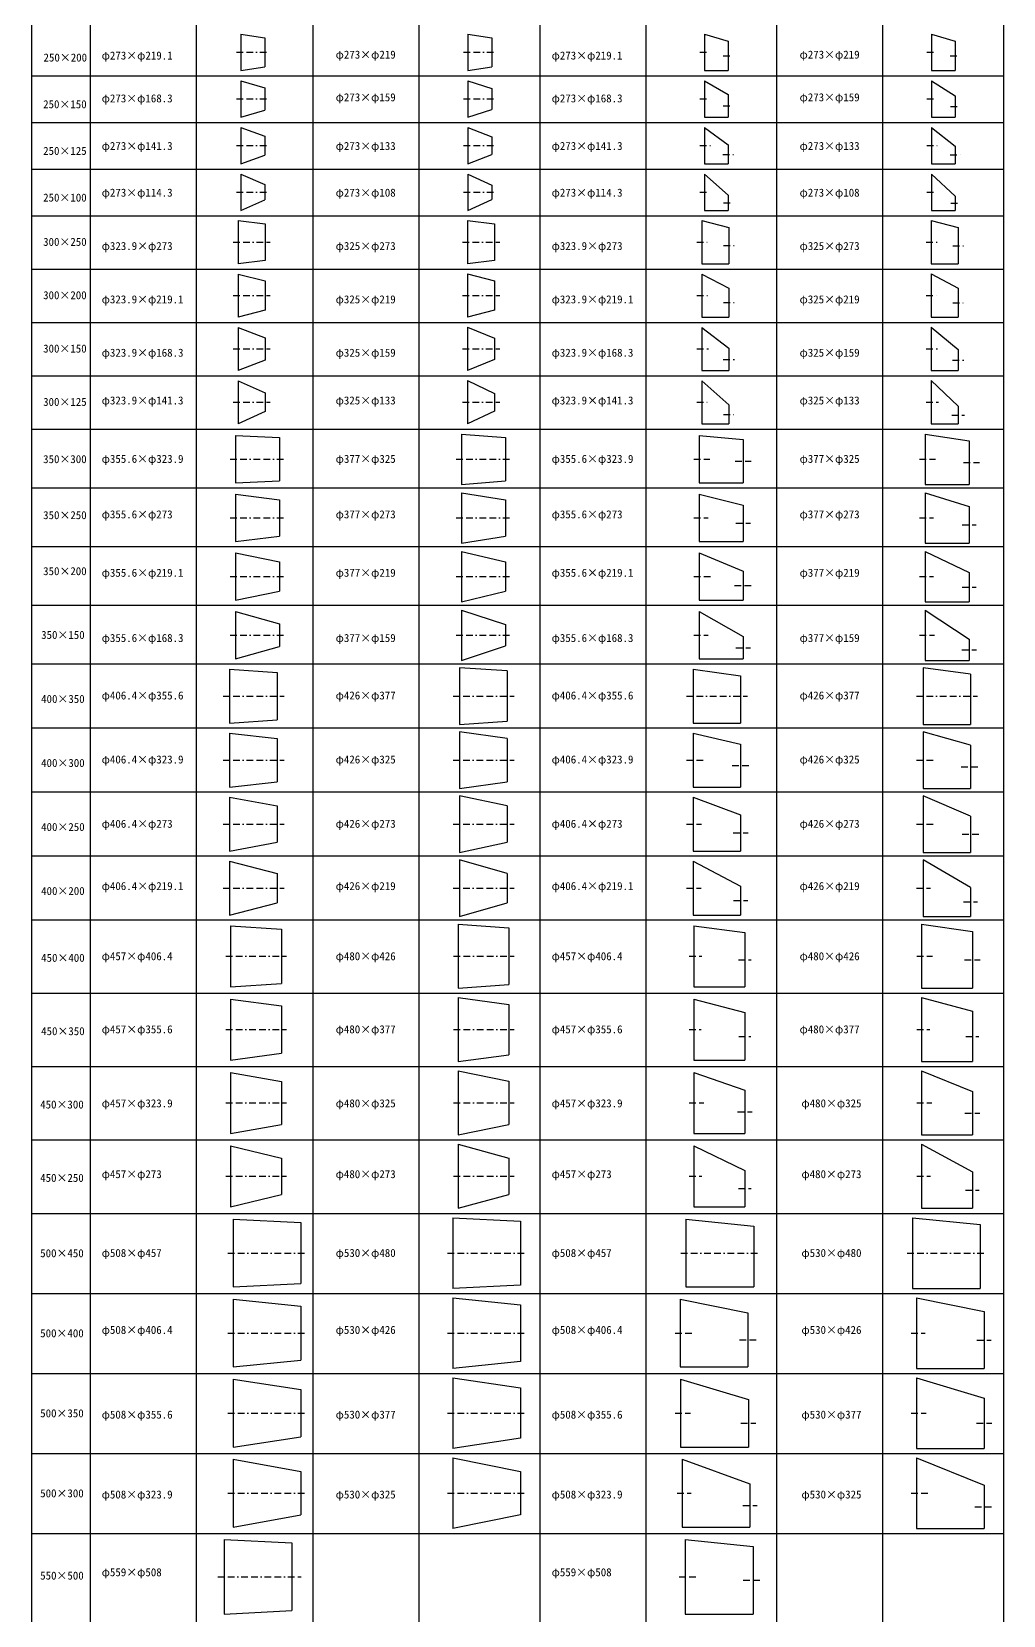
# Model space of a CAD drawing. Header units: inches. Extents: x -2812 to 39570, y -19532 to 26612.
# Drawn here: x 6964 to 14253, y 3440 to 15314 of the extents above; entities that cross this region are included whole.
import ezdxf

# ---------------------------------------------------------------- set-up
doc = ezdxf.new("R2010")
doc.units = ezdxf.units.IN
doc.header["$MEASUREMENT"] = 0
doc.linetypes.add('BORDER2', pattern=[0.875, 0.25, -0.125, 0.25, -0.125, 0, -0.125])
doc.layers.add('图层2', color=3, linetype='BORDER2')

msp = doc.modelspace()

# ---------------------------------------------------------------- linework, layer by layer
at = {"ltscale": 30}
for p, q in [((6964, 26299), (6964, -7462)), ((7404, 26299), (7404, -7466)), ((10776, 26299), (10776, -7466)), ((14253, 26299), (14253, -7466)), ((9073, 26031), (9073, -7466)), ((12550, 26031), (12550, -7466)), ((8197, 25750), (8197, -7466)), ((9868, 25750), (9868, -7466)), ((11571, 25750), (11571, -7466)), ((13345, 25750), (13345, -7466)), ((8534, 15296), (8534, 15023)), ((8534, 15296), (8712, 15269)), ((8712, 15269), (8712, 15050)), ((10237, 15296), (10415, 15269)), ((10237, 15296), (10237, 15023)), ((10415, 15269), (10415, 15050)), ((12010, 15296), (12188, 15243)), ((12010, 15296), (12010, 15023)), ((12188, 15243), (12188, 15023)), ((13713, 15296), (13713, 15023)), ((13713, 15296), (13891, 15242)), ((13891, 15242), (13891, 15023)), ((6964, 14984), (14253, 14984)), ((8534, 15023), (8712, 15050)), ((10237, 15023), (10415, 15050)), ((12010, 15023), (12188, 15023)), ((13713, 15023), (13891, 15023)), ((8534, 14946), (8712, 14894)), ((8534, 14946), (8534, 14673)), ((8712, 14894), (8712, 14726)), ((10237, 14946), (10237, 14673)), ((10237, 14946), (10415, 14889)), ((10415, 14889), (10415, 14730)), ((12010, 14946), (12010, 14673)), ((12010, 14946), (12188, 14842)), ((13713, 14946), (13891, 14832)), ((13713, 14946), (13713, 14673)), ((8534, 14673), (8712, 14726)), ((10237, 14673), (10415, 14730)), ((12188, 14842), (12188, 14673)), ((13891, 14832), (13891, 14673)), ((6964, 14634), (14253, 14634)), ((12010, 14673), (12188, 14673)), ((13713, 14673), (13891, 14673)), ((8534, 14596), (8534, 14323)), ((8534, 14596), (8712, 14531)), ((8712, 14531), (8712, 14389)), ((10237, 14596), (10415, 14526)), ((10237, 14596), (10237, 14323)), ((10415, 14526), (10415, 14393)), ((12010, 14596), (12188, 14465)), ((12010, 14596), (12010, 14323)), ((13713, 14596), (13713, 14323)), ((13713, 14596), (13891, 14456)), ((8534, 14323), (8712, 14389)), ((10237, 14323), (10415, 14393)), ((12188, 14465), (12188, 14323)), ((13891, 14456), (13891, 14323)), ((6964, 14284), (14253, 14284)), ((12010, 14323), (12188, 14323)), ((13713, 14323), (13891, 14323)), ((8534, 14246), (8712, 14167)), ((8534, 14246), (8534, 13973)), ((8712, 14167), (8712, 14053)), ((10237, 14246), (10237, 13973)), ((10237, 14246), (10415, 14164)), ((10415, 14164), (10415, 14056)), ((12010, 14246), (12010, 13973)), ((12010, 14246), (12188, 14088)), ((13713, 14246), (13891, 14081)), ((13713, 14246), (13713, 13973)), ((8534, 13973), (8712, 14053)), ((10237, 13973), (10415, 14056)), ((12188, 14088), (12188, 13973)), ((13891, 14081), (13891, 13973)), ((6964, 13934), (14253, 13934)), ((8513, 13897), (8513, 13573)), ((8513, 13897), (8716, 13872)), ((10234, 13898), (10437, 13872)), ((10234, 13898), (10234, 13573)), ((11990, 13897), (12193, 13846)), ((11990, 13897), (11990, 13573)), ((12010, 13973), (12188, 13973)), ((13711, 13898), (13711, 13573)), ((13711, 13898), (13914, 13846)), ((13713, 13973), (13891, 13973)), ((8716, 13872), (8716, 13599)), ((10437, 13872), (10437, 13599)), ((12193, 13846), (12193, 13573)), ((13914, 13846), (13914, 13573)), ((8716, 13599), (8513, 13573)), ((10437, 13599), (10234, 13573)), ((11990, 13573), (12193, 13573)), ((13711, 13573), (13914, 13573)), ((6964, 13534), (14253, 13534)), ((8513, 13497), (8716, 13445)), ((8513, 13497), (8513, 13173)), ((8716, 13445), (8716, 13226)), ((10234, 13498), (10234, 13173)), ((10234, 13498), (10437, 13445)), ((10437, 13445), (10437, 13226)), ((11990, 13497), (11990, 13173)), ((11990, 13497), (12193, 13392)), ((13711, 13498), (13914, 13392)), ((13711, 13498), (13711, 13173)), ((12193, 13392), (12193, 13173)), ((13914, 13392), (13914, 13173)), ((8716, 13226), (8513, 13173)), ((10437, 13226), (10234, 13173)), ((6964, 13134), (14253, 13134)), ((8513, 13097), (8513, 12773)), ((8513, 13097), (8716, 13019)), ((10234, 13098), (10437, 13015)), ((10234, 13098), (10234, 12773)), ((11990, 13173), (12193, 13173)), ((11990, 13097), (12193, 12942)), ((11990, 13097), (11990, 12773)), ((13711, 13173), (13914, 13173)), ((13711, 13098), (13711, 12773)), ((13711, 13098), (13914, 12932)), ((8716, 13019), (8716, 12851)), ((10437, 13015), (10437, 12856)), ((8716, 12851), (8513, 12773)), ((10437, 12856), (10234, 12773)), ((12193, 12942), (12193, 12773)), ((13914, 12932), (13914, 12773)), ((6964, 12734), (14253, 12734)), ((11990, 12773), (12193, 12773)), ((13711, 12773), (13914, 12773)), ((8513, 12697), (8716, 12606)), ((8513, 12697), (8513, 12373)), ((8716, 12606), (8716, 12465)), ((10234, 12698), (10234, 12373)), ((10234, 12698), (10437, 12602)), ((10437, 12602), (10437, 12469)), ((11990, 12697), (11990, 12373)), ((11990, 12697), (12193, 12515)), ((13711, 12698), (13914, 12506)), ((13711, 12698), (13711, 12373)), ((10437, 12469), (10234, 12373)), ((12193, 12515), (12193, 12373)), ((13914, 12506), (13914, 12373)), ((8716, 12465), (8513, 12373)), ((11990, 12373), (12193, 12373)), ((13711, 12373), (13914, 12373)), ((6964, 12334), (14253, 12334)), ((8494, 12287), (8494, 11931)), ((8494, 12287), (8824, 12271)), ((8824, 12271), (8824, 11947)), ((10189, 12297), (10189, 11920)), ((10189, 12297), (10519, 12271)), ((10519, 12271), (10519, 11946)), ((11971, 12287), (12301, 12255)), ((11971, 12287), (11971, 11931)), ((12301, 12255), (12301, 11931)), ((13666, 12297), (13996, 12245)), ((13666, 12297), (13666, 11920)), ((13996, 12245), (13996, 11920)), ((6964, 11894), (14253, 11894)), ((8494, 11931), (8824, 11947)), ((10189, 11920), (10519, 11946)), ((11971, 11931), (12301, 11931)), ((13666, 11920), (13996, 11920)), ((8494, 11847), (8824, 11805)), ((8494, 11847), (8494, 11491)), ((8824, 11805), (8824, 11532)), ((10189, 11857), (10519, 11805)), ((10189, 11857), (10189, 11480)), ((10519, 11805), (10519, 11532)), ((11971, 11847), (11971, 11491)), ((11971, 11847), (12301, 11764)), ((12301, 11764), (12301, 11491)), ((13666, 11857), (13666, 11480)), ((13666, 11857), (13996, 11753)), ((13996, 11753), (13996, 11480)), ((8494, 11491), (8824, 11532)), ((10189, 11480), (10519, 11532)), ((6964, 11454), (14253, 11454)), ((8494, 11407), (8494, 11051)), ((8494, 11407), (8824, 11338)), ((10189, 11417), (10189, 11040)), ((10189, 11417), (10519, 11338)), ((11971, 11491), (12301, 11491)), ((11971, 11407), (12301, 11270)), ((11971, 11407), (11971, 11051)), ((13666, 11480), (13996, 11480)), ((13666, 11417), (13996, 11259)), ((13666, 11417), (13666, 11040)), ((8824, 11338), (8824, 11119)), ((10519, 11338), (10519, 11119)), ((12301, 11270), (12301, 11051)), ((13996, 11259), (13996, 11040)), ((8494, 11051), (8824, 11119)), ((10189, 11040), (10519, 11119)), ((11971, 11051), (12301, 11051)), ((6964, 11014), (14253, 11014)), ((8494, 10967), (8824, 10873)), ((8494, 10967), (8494, 10611)), ((10189, 10977), (10519, 10868)), ((10189, 10977), (10189, 10600)), ((11971, 10967), (11971, 10611)), ((11971, 10967), (12301, 10779)), ((13666, 11040), (13996, 11040)), ((13666, 10977), (13666, 10600)), ((13666, 10977), (13996, 10759)), ((8824, 10873), (8824, 10705)), ((10519, 10868), (10519, 10709)), ((8494, 10611), (8824, 10705)), ((10189, 10600), (10519, 10709)), ((12301, 10779), (12301, 10611)), ((13996, 10759), (13996, 10600)), ((6964, 10574), (14253, 10574)), ((11971, 10611), (12301, 10611)), ((13666, 10600), (13996, 10600)), ((8449, 10535), (8449, 10129)), ((8449, 10535), (8805, 10510)), ((8805, 10510), (8805, 10154)), ((10174, 10545), (10174, 10119)), ((10530, 10521), (10174, 10545)), ((10530, 10521), (10530, 10144)), ((11926, 10535), (12282, 10485)), ((11926, 10535), (11926, 10129)), ((12282, 10485), (12282, 10129)), ((14007, 10496), (13651, 10545)), ((13651, 10545), (13651, 10119)), ((14007, 10496), (14007, 10119)), ((6964, 10094), (14253, 10094)), ((8449, 10129), (8805, 10154)), ((10174, 10119), (10530, 10144)), ((11926, 10129), (12282, 10129)), ((13651, 10119), (14007, 10119)), ((8449, 10055), (8805, 10014)), ((8449, 10055), (8449, 9649)), ((8805, 10014), (8805, 9690)), ((10530, 10015), (10174, 10065)), ((10174, 10065), (10174, 9639)), ((10530, 10015), (10530, 9690)), ((11926, 10055), (11926, 9649)), ((11926, 10055), (12282, 9973)), ((13651, 10065), (13651, 9639)), ((14007, 9964), (13651, 10065)), ((12282, 9973), (12282, 9649)), ((14007, 9964), (14007, 9639)), ((8449, 9649), (8805, 9690)), ((10174, 9639), (10530, 9690)), ((11926, 9649), (12282, 9649)), ((13651, 9639), (14007, 9639)), ((6964, 9614), (14253, 9614)), ((8449, 9575), (8449, 9169)), ((8449, 9575), (8805, 9509)), ((8805, 9509), (8805, 9236)), ((10174, 9585), (10174, 9159)), ((10530, 9509), (10174, 9585)), ((10530, 9509), (10530, 9236)), ((11926, 9575), (12282, 9442)), ((11926, 9575), (11926, 9169)), ((14007, 9432), (13651, 9585)), ((13651, 9585), (13651, 9159)), ((12282, 9442), (12282, 9169)), ((14007, 9432), (14007, 9159)), ((8449, 9169), (8805, 9236)), ((10174, 9159), (10530, 9236)), ((11926, 9169), (12282, 9169)), ((13651, 9159), (14007, 9159)), ((6964, 9134), (14253, 9134)), ((8449, 9095), (8805, 9002)), ((8449, 9095), (8449, 8689)), ((10530, 9002), (10174, 9105)), ((10174, 9105), (10174, 8679)), ((11926, 9095), (11926, 8689)), ((11926, 9095), (12282, 8908)), ((13651, 9105), (13651, 8679)), ((14007, 8898), (13651, 9105)), ((8805, 9002), (8805, 8783)), ((10530, 9002), (10530, 8783)), ((12282, 8908), (12282, 8689)), ((14007, 8898), (14007, 8679)), ((8449, 8689), (8805, 8783)), ((10174, 8679), (10530, 8783)), ((11926, 8689), (12282, 8689)), ((13651, 8679), (14007, 8679)), ((6964, 8654), (14253, 8654)), ((8456, 8610), (8456, 8153)), ((8456, 8610), (8837, 8585)), ((8837, 8585), (8837, 8178)), ((10163, 8622), (10163, 8142)), ((10163, 8622), (10544, 8595)), ((10544, 8595), (10544, 8169)), ((11932, 8610), (12313, 8559)), ((11932, 8610), (11932, 8153)), ((12313, 8559), (12313, 8153)), ((13640, 8622), (14021, 8568)), ((13640, 8622), (13640, 8142)), ((14021, 8568), (14021, 8142)), ((6964, 8104), (14253, 8104)), ((8456, 8153), (8837, 8178)), ((10163, 8142), (10544, 8169)), ((11932, 8153), (12313, 8153)), ((13640, 8142), (14021, 8142)), ((8456, 8060), (8837, 8009)), ((8456, 8060), (8456, 7603)), ((8837, 8009), (8837, 7654)), ((10163, 8072), (10544, 8020)), ((10163, 8072), (10163, 7592)), ((10544, 8020), (10544, 7643)), ((11932, 8060), (11932, 7603)), ((11932, 8060), (12313, 7959)), ((12313, 7959), (12313, 7603)), ((13640, 8072), (13640, 7592)), ((13640, 8072), (14021, 7969)), ((14021, 7969), (14021, 7592)), ((8456, 7603), (8837, 7654)), ((10163, 7592), (10544, 7643)), ((11932, 7603), (12313, 7603)), ((6964, 7554), (14253, 7554)), ((8456, 7510), (8456, 7053)), ((8456, 7510), (8837, 7443)), ((10163, 7522), (10163, 7042)), ((10163, 7522), (10544, 7444)), ((11932, 7510), (12313, 7377)), ((11932, 7510), (11932, 7053)), ((13640, 7592), (14021, 7592)), ((13640, 7522), (14021, 7367)), ((13640, 7522), (13640, 7042)), ((8837, 7443), (8837, 7120)), ((10544, 7444), (10544, 7119)), ((12313, 7377), (12313, 7053)), ((14021, 7367), (14021, 7042)), ((8456, 7053), (8837, 7120)), ((10163, 7042), (10544, 7119)), ((11932, 7053), (12313, 7053)), ((13640, 7042), (14021, 7042)), ((6964, 7004), (14253, 7004)), ((8456, 6960), (8837, 6868)), ((8456, 6960), (8456, 6503)), ((10163, 6972), (10544, 6868)), ((10163, 6972), (10163, 6492)), ((11932, 6960), (11932, 6503)), ((11932, 6960), (12313, 6776)), ((13640, 6972), (13640, 6492)), ((13640, 6972), (14021, 6765)), ((8837, 6868), (8837, 6595)), ((10544, 6868), (10544, 6595)), ((12313, 6776), (12313, 6503)), ((14021, 6765), (14021, 6492)), ((8456, 6503), (8837, 6595)), ((10163, 6492), (10544, 6595)), ((6964, 6454), (14253, 6454)), ((10124, 6421), (10124, 5891)), ((10124, 6421), (10632, 6396)), ((11932, 6503), (12313, 6503)), ((13571, 6421), (14079, 6371)), ((13571, 6421), (13571, 5891)), ((13640, 6492), (14021, 6492)), ((8475, 6410), (8475, 5902)), ((8475, 6410), (8983, 6385)), ((8983, 6385), (8983, 5928)), ((10632, 6396), (10632, 5916)), ((11872, 6410), (12380, 6359)), ((11872, 6410), (11872, 5902)), ((12380, 6359), (12380, 5902)), ((14079, 6371), (14079, 5891)), ((6964, 5854), (14253, 5854)), ((8475, 5902), (8983, 5928)), ((10632, 5916), (10124, 5891)), ((10124, 5821), (10632, 5769)), ((10124, 5821), (10124, 5291)), ((11872, 5902), (12380, 5902)), ((13571, 5891), (14079, 5891)), ((13601, 5821), (13601, 5291)), ((13601, 5821), (14109, 5717)), ((8475, 5810), (8983, 5759)), ((8475, 5810), (8475, 5302)), ((8983, 5759), (8983, 5353)), ((10632, 5769), (10632, 5343)), ((11829, 5810), (11829, 5302)), ((11829, 5810), (12337, 5709)), ((12337, 5709), (12337, 5302)), ((14109, 5717), (14109, 5291)), ((8475, 5302), (8983, 5353)), ((6964, 5254), (14253, 5254)), ((10632, 5343), (10124, 5291)), ((11829, 5302), (12337, 5302)), ((13601, 5291), (14109, 5291)), ((8475, 5210), (8475, 4702)), ((8475, 5210), (8983, 5134)), ((8983, 5134), (8983, 4778)), ((10124, 5221), (10124, 4691)), ((10124, 5221), (10632, 5145)), ((10632, 5145), (10632, 4768)), ((11832, 5210), (12340, 5058)), ((11832, 5210), (11832, 4702)), ((13601, 5221), (14109, 5068)), ((13601, 5221), (13601, 4691)), ((12340, 5058), (12340, 4702)), ((14109, 5068), (14109, 4691)), ((8475, 4702), (8983, 4778)), ((10632, 4768), (10124, 4691)), ((6964, 4654), (14253, 4654)), ((11832, 4702), (12340, 4702)), ((13601, 4691), (14109, 4691)), ((8475, 4610), (8983, 4518)), ((8475, 4610), (8475, 4102)), ((8983, 4518), (8983, 4194)), ((10124, 4621), (10632, 4519)), ((10124, 4621), (10124, 4091)), ((10632, 4519), (10632, 4194)), ((11844, 4610), (11844, 4102)), ((11844, 4610), (12352, 4426)), ((13601, 4621), (13601, 4091)), ((13601, 4621), (14109, 4416)), ((12352, 4426), (12352, 4102)), ((14109, 4416), (14109, 4091)), ((8475, 4102), (8983, 4194)), ((10632, 4194), (10124, 4091)), ((6964, 4054), (14253, 4054)), ((11844, 4102), (12352, 4102)), ((13601, 4091), (14109, 4091)), ((8408, 4008), (8408, 3449)), ((8408, 4008), (8916, 3983)), ((8916, 3983), (8916, 3475)), ((11867, 4008), (12375, 3957)), ((11867, 4008), (11867, 3449)), ((12375, 3957), (12375, 3449)), ((8408, 3449), (8916, 3475)), ((11867, 3449), (12375, 3449))]:
    msp.add_line(p, q, dxfattribs=at)
at = {"layer": '图层2', "linetype": 'BORDER2', "ltscale": 200}
for p, q in [((8500, 15160), (8749, 15160)), ((10203, 15160), (10452, 15160)), ((11977, 15160), (12052, 15160)), ((12151, 15133), (12226, 15133)), ((13680, 15160), (13752, 15160)), ((13855, 15133), (13927, 15133)), ((8500, 14810), (8749, 14810)), ((10203, 14810), (10452, 14810)), ((11977, 14810), (12052, 14810)), ((12151, 14758), (12226, 14758)), ((13680, 14810), (13751, 14810)), ((13856, 14753), (13927, 14753)), ((8500, 14460), (8749, 14460)), ((10203, 14460), (10452, 14460)), ((11977, 14460), (12057, 14460)), ((12148, 14394), (12228, 14394)), ((13680, 14460), (13756, 14460)), ((13853, 14390), (13929, 14390)), ((8500, 14110), (8749, 14110)), ((10203, 14110), (10452, 14110)), ((11977, 14110), (12045, 14110)), ((12154, 14031), (12222, 14031)), ((13680, 14110), (13745, 14110)), ((13858, 14027), (13923, 14027)), ((8476, 13735), (8754, 13735)), ((10196, 13735), (10475, 13735)), ((11953, 13735), (12032, 13735)), ((12154, 13710), (12233, 13710)), ((13673, 13735), (13756, 13735)), ((13873, 13709), (13955, 13709)), ((8476, 13335), (8754, 13335)), ((10196, 13335), (10475, 13335)), ((11953, 13335), (12033, 13335)), ((13673, 13335), (13750, 13335)), ((12153, 13283), (12234, 13283)), ((13875, 13282), (13952, 13282)), ((8476, 12935), (8754, 12935)), ((10196, 12935), (10475, 12935)), ((11953, 12935), (12040, 12935)), ((12150, 12857), (12237, 12857)), ((13673, 12935), (13758, 12935)), ((13871, 12852), (13956, 12852)), ((8476, 12535), (8754, 12535)), ((10196, 12535), (10475, 12535)), ((11953, 12535), (12030, 12535)), ((13673, 12535), (13767, 12535)), ((12154, 12444), (12232, 12444)), ((13867, 12439), (13961, 12439)), ((8453, 12109), (8870, 12109)), ((10148, 12109), (10565, 12109)), ((11930, 12109), (12050, 12109)), ((12240, 12093), (12361, 12093)), ((13625, 12109), (13743, 12109)), ((13955, 12083), (14073, 12083)), ((8453, 11669), (8870, 11669)), ((10148, 11669), (10565, 11669)), ((11930, 11669), (12038, 11669)), ((13625, 11669), (13730, 11669)), ((12247, 11628), (12355, 11628)), ((13944, 11617), (14049, 11617)), ((8453, 11229), (8870, 11229)), ((10148, 11229), (10565, 11229)), ((11930, 11229), (12056, 11229)), ((13625, 11229), (13728, 11229)), ((12237, 11161), (12364, 11161)), ((13945, 11150), (14048, 11150)), ((8453, 10789), (8870, 10789)), ((10148, 10789), (10565, 10789)), ((11930, 10789), (12039, 10789)), ((12246, 10695), (12356, 10695)), ((13625, 10789), (13736, 10789)), ((13941, 10680), (14051, 10680)), ((8400, 10332), (8857, 10332)), ((10125, 10332), (10583, 10332)), ((11876, 10332), (12334, 10332)), ((13602, 10332), (14059, 10332)), ((8400, 9852), (8857, 9852)), ((10125, 9852), (10583, 9852)), ((11876, 9852), (12005, 9852)), ((12218, 9811), (12346, 9811)), ((13602, 9852), (13742, 9852)), ((13937, 9802), (14077, 9802)), ((8400, 9372), (8857, 9372)), ((10125, 9372), (10583, 9372)), ((11876, 9372), (11988, 9372)), ((12226, 9306), (12338, 9306)), ((13602, 9372), (13730, 9372)), ((13943, 9296), (14071, 9296)), ((8400, 8892), (8857, 8892)), ((10125, 8892), (10583, 8892)), ((11876, 8892), (11985, 8892)), ((12228, 8799), (12336, 8799)), ((13602, 8892), (13706, 8892)), ((13955, 8789), (14060, 8789)), ((8420, 8382), (8876, 8382)), ((10128, 8382), (10583, 8382)), ((11897, 8382), (11991, 8382)), ((12266, 8356), (12361, 8356)), ((13604, 8382), (13722, 8382)), ((13962, 8355), (14080, 8355)), ((8420, 7832), (8876, 7832)), ((10128, 7832), (10583, 7832)), ((11897, 7832), (11985, 7832)), ((12269, 7781), (12358, 7781)), ((13604, 7832), (13702, 7832)), ((13972, 7780), (14070, 7780)), ((8420, 7282), (8876, 7282)), ((10128, 7282), (10583, 7282)), ((11897, 7282), (12006, 7282)), ((13604, 7282), (13717, 7282)), ((12259, 7215), (12368, 7215)), ((13965, 7204), (14077, 7204)), ((8420, 6732), (8876, 6732)), ((10128, 6732), (10583, 6732)), ((11897, 6732), (11992, 6732)), ((13604, 6732), (13707, 6732)), ((12266, 6640), (12361, 6640)), ((13970, 6628), (14072, 6628)), ((8435, 6156), (9027, 6156)), ((10084, 6156), (10676, 6156)), ((11833, 6156), (12424, 6156)), ((13532, 6156), (14123, 6156)), ((8435, 5556), (9027, 5556)), ((10084, 5556), (10676, 5556)), ((11790, 5556), (11918, 5556)), ((12273, 5505), (12402, 5505)), ((13561, 5556), (13667, 5556)), ((14055, 5504), (14162, 5504)), ((8435, 4956), (9027, 4956)), ((10084, 4956), (10676, 4956)), ((11792, 4956), (11905, 4956)), ((12283, 4880), (12396, 4880)), ((13561, 4956), (13675, 4956)), ((14051, 4880), (14166, 4880)), ((8435, 4356), (9027, 4356)), ((10084, 4356), (10676, 4356)), ((11805, 4356), (11912, 4356)), ((13561, 4356), (13699, 4356)), ((12298, 4264), (12406, 4264)), ((14039, 4254), (14178, 4254)), ((8361, 3729), (8986, 3729)), ((11820, 3729), (11967, 3729)), ((12301, 3703), (12448, 3703))]:
    msp.add_line(p, q, dxfattribs=at)

# ---------------------------------------------------------------- texts
at = {"ltscale": 30, "char_height": 60, "width": 329.14, "attachment_point": 1}
for s, insert in [('{\\f@SimSun|b0|i0|c134|p2;250×200}', (7053, 15150)), ('{\\f@SimSun|b0|i0|c134|p2;250×150}', (7050, 14800)), ('{\\f@SimSun|b0|i0|c134|p2;250×125}', (7050, 14450)), ('{\\f@SimSun|b0|i0|c134|p2;250×100}', (7050, 14100)), ('{\\f@SimSun|b0|i0|c134|p2;300×250}', (7050, 13768)), ('{\\f@SimSun|b0|i0|c134|p2;300×200}', (7050, 13368)), ('{\\f@SimSun|b0|i0|c134|p2;300×150}', (7050, 12968)), ('{\\f@SimSun|b0|i0|c134|p2;300×125}', (7050, 12568)), ('{\\f@SimSun|b0|i0|c134|p2;350×300}', (7050, 12139)), ('{\\f@SimSun|b0|i0|c134|p2;350×250}', (7050, 11719)), ('{\\f@SimSun|b0|i0|c134|p2;350×200}', (7050, 11299)), ('{\\f@SimSun|b0|i0|c134|p2;350×150}', (7035, 10821)), ('{\\f@SimSun|b0|i0|c134|p2;400×350}', (7035, 10341)), ('{\\f@SimSun|b0|i0|c134|p2;400×300}', (7035, 9861)), ('{\\f@SimSun|b0|i0|c134|p2;400×250}', (7035, 9381)), ('{\\f@SimSun|b0|i0|c134|p2;400×200}', (7035, 8901)), ('{\\f@SimSun|b0|i0|c134|p2;450×400}', (7035, 8400)), ('{\\f@SimSun|b0|i0|c134|p2;450×350}', (7035, 7850)), ('{\\f@SimSun|b0|i0|c134|p2;450×300}', (7028, 7300)), ('{\\f@SimSun|b0|i0|c134|p2;450×250}', (7028, 6750)), ('{\\f@SimSun|b0|i0|c134|p2;500×450}', (7028, 6185)), ('{\\f@SimSun|b0|i0|c134|p2;500×400}', (7028, 5585)), ('{\\f@SimSun|b0|i0|c134|p2;500×350}', (7028, 4985)), ('{\\f@SimSun|b0|i0|c134|p2;500×300}', (7028, 4385)), ('{\\f@SimSun|b0|i0|c134|p2;550×500}', (7028, 3768))]:
    msp.add_mtext(s, dxfattribs=dict(at, insert=insert))
at = {"char_height": 60, "width": 663.15, "attachment_point": 1}
for s, insert in [('{\\fSimSun|b0|i0|c134|p54;φ273×\\fSimSun|b0|i0|c134|p6;φ219.1}', (7489, 15165)), ('{\\fSimSun|b0|i0|c134|p54;φ273×\\fSimSun|b0|i0|c134|p6;φ219}', (9244, 15172)), ('{\\fSimSun|b0|i0|c134|p54;φ273×\\fSimSun|b0|i0|c134|p6;φ219.1}', (10864, 15165)), ('{\\fSimSun|b0|i0|c134|p54;φ273×\\fSimSun|b0|i0|c134|p6;φ219}', (12724, 15172)), ('{\\fSimSun|b0|i0|c134|p54;φ273×\\fSimSun|b0|i0|c134|p6;φ168.3}', (7489, 14844)), ('{\\fSimSun|b0|i0|c134|p54;φ273×\\fSimSun|b0|i0|c134|p6;φ159}', (9244, 14852)), ('{\\fSimSun|b0|i0|c134|p54;φ273×\\fSimSun|b0|i0|c134|p6;φ168.3}', (10864, 14844)), ('{\\fSimSun|b0|i0|c134|p54;φ273×\\fSimSun|b0|i0|c134|p6;φ159}', (12724, 14852)), ('{\\fSimSun|b0|i0|c134|p54;φ273×\\fSimSun|b0|i0|c134|p6;φ141.3}', (7489, 14487)), ('{\\fSimSun|b0|i0|c134|p54;φ273×\\fSimSun|b0|i0|c134|p6;φ133}', (9244, 14487)), ('{\\fSimSun|b0|i0|c134|p54;φ273×\\fSimSun|b0|i0|c134|p6;φ141.3}', (10864, 14487)), ('{\\fSimSun|b0|i0|c134|p54;φ273×\\fSimSun|b0|i0|c134|p6;φ133}', (12724, 14487)), ('{\\fSimSun|b0|i0|c134|p54;φ273×\\fSimSun|b0|i0|c134|p6;φ114.3}', (7489, 14137)), ('{\\fSimSun|b0|i0|c134|p54;φ273×\\fSimSun|b0|i0|c134|p6;φ108}', (9244, 14137)), ('{\\fSimSun|b0|i0|c134|p54;φ273×\\fSimSun|b0|i0|c134|p6;φ114.3}', (10864, 14137)), ('{\\fSimSun|b0|i0|c134|p54;φ273×\\fSimSun|b0|i0|c134|p6;φ108}', (12724, 14137)), ('{\\fSimSun|b0|i0|c134|p54;φ323.9×\\fSimSun|b0|i0|c134|p6;φ273}', (7489, 13737)), ('{\\fSimSun|b0|i0|c134|p54;φ325×\\fSimSun|b0|i0|c134|p6;φ273}', (9244, 13737)), ('{\\fSimSun|b0|i0|c134|p54;φ323.9×\\fSimSun|b0|i0|c134|p6;φ273}', (10864, 13737)), ('{\\fSimSun|b0|i0|c134|p54;φ325×\\fSimSun|b0|i0|c134|p6;φ273}', (12724, 13737)), ('{\\fSimSun|b0|i0|c134|p54;φ323.9×\\fSimSun|b0|i0|c134|p6;φ219.1}', (7489, 13337)), ('{\\fSimSun|b0|i0|c134|p54;φ325×\\fSimSun|b0|i0|c134|p6;φ219}', (9244, 13337)), ('{\\fSimSun|b0|i0|c134|p54;φ323.9×\\fSimSun|b0|i0|c134|p6;φ219.1}', (10864, 13337)), ('{\\fSimSun|b0|i0|c134|p54;φ325×\\fSimSun|b0|i0|c134|p6;φ219}', (12724, 13337)), ('{\\fSimSun|b0|i0|c134|p54;φ323.9×\\fSimSun|b0|i0|c134|p6;φ168.3}', (7489, 12937)), ('{\\fSimSun|b0|i0|c134|p54;φ325×\\fSimSun|b0|i0|c134|p6;φ159}', (9244, 12937)), ('{\\fSimSun|b0|i0|c134|p54;φ323.9×\\fSimSun|b0|i0|c134|p6;φ168.3}', (10864, 12937)), ('{\\fSimSun|b0|i0|c134|p54;φ325×\\fSimSun|b0|i0|c134|p6;φ159}', (12724, 12937)), ('{\\fSimSun|b0|i0|c134|p54;φ323.9×\\fSimSun|b0|i0|c134|p6;φ141.3}', (7489, 12579)), ('{\\fSimSun|b0|i0|c134|p54;φ325×\\fSimSun|b0|i0|c134|p6;φ133}', (9244, 12579)), ('{\\fSimSun|b0|i0|c134|p54;φ323.9×\\fSimSun|b0|i0|c134|p6;φ141.3}', (10864, 12579)), ('{\\fSimSun|b0|i0|c134|p54;φ325×\\fSimSun|b0|i0|c134|p6;φ133}', (12724, 12579)), ('{\\fSimSun|b0|i0|c134|p54;φ355.6×\\fSimSun|b0|i0|c134|p6;φ323.9}', (7489, 12141)), ('{\\fSimSun|b0|i0|c134|p54;φ377×\\fSimSun|b0|i0|c134|p6;φ325}', (9244, 12141)), ('{\\fSimSun|b0|i0|c134|p54;φ355.6×\\fSimSun|b0|i0|c134|p6;φ323.9}', (10864, 12141)), ('{\\fSimSun|b0|i0|c134|p54;φ377×\\fSimSun|b0|i0|c134|p6;φ325}', (12724, 12141)), ('{\\fSimSun|b0|i0|c134|p54;φ355.6×\\fSimSun|b0|i0|c134|p6;φ273}', (7489, 11725)), ('{\\fSimSun|b0|i0|c134|p54;φ377×\\fSimSun|b0|i0|c134|p6;φ273}', (9244, 11725)), ('{\\fSimSun|b0|i0|c134|p54;φ355.6×\\fSimSun|b0|i0|c134|p6;φ273}', (10864, 11725)), ('{\\fSimSun|b0|i0|c134|p54;φ377×\\fSimSun|b0|i0|c134|p6;φ273}', (12724, 11725)), ('{\\fSimSun|b0|i0|c134|p54;φ355.6×\\fSimSun|b0|i0|c134|p6;φ219.1}', (7489, 11287)), ('{\\fSimSun|b0|i0|c134|p54;φ377×\\fSimSun|b0|i0|c134|p6;φ219}', (9244, 11287)), ('{\\fSimSun|b0|i0|c134|p54;φ355.6×\\fSimSun|b0|i0|c134|p6;φ219.1}', (10864, 11287)), ('{\\fSimSun|b0|i0|c134|p54;φ377×\\fSimSun|b0|i0|c134|p6;φ219}', (12724, 11287)), ('{\\fSimSun|b0|i0|c134|p54;φ355.6×\\fSimSun|b0|i0|c134|p6;φ168.3}', (7489, 10798)), ('{\\fSimSun|b0|i0|c134|p54;φ377×\\fSimSun|b0|i0|c134|p6;φ159}', (9244, 10798)), ('{\\fSimSun|b0|i0|c134|p54;φ355.6×\\fSimSun|b0|i0|c134|p6;φ168.3}', (10864, 10798)), ('{\\fSimSun|b0|i0|c134|p54;φ377×\\fSimSun|b0|i0|c134|p6;φ159}', (12724, 10798)), ('{\\fSimSun|b0|i0|c134|p54;φ406.4×\\fSimSun|b0|i0|c134|p6;φ355.6}', (7489, 10367)), ('{\\fSimSun|b0|i0|c134|p54;φ426×\\fSimSun|b0|i0|c134|p6;φ377}', (9244, 10367)), ('{\\fSimSun|b0|i0|c134|p54;φ406.4×\\fSimSun|b0|i0|c134|p6;φ355.6}', (10864, 10367)), ('{\\fSimSun|b0|i0|c134|p54;φ426×\\fSimSun|b0|i0|c134|p6;φ377}', (12724, 10367)), ('{\\fSimSun|b0|i0|c134|p54;φ406.4×\\fSimSun|b0|i0|c134|p6;φ323.9}', (7489, 9887)), ('{\\fSimSun|b0|i0|c134|p54;φ426×\\fSimSun|b0|i0|c134|p6;φ325}', (9244, 9887)), ('{\\fSimSun|b0|i0|c134|p54;φ406.4×\\fSimSun|b0|i0|c134|p6;φ323.9}', (10864, 9887)), ('{\\fSimSun|b0|i0|c134|p54;φ426×\\fSimSun|b0|i0|c134|p6;φ325}', (12724, 9887)), ('{\\fSimSun|b0|i0|c134|p54;φ406.4×\\fSimSun|b0|i0|c134|p6;φ273}', (7489, 9405)), ('{\\fSimSun|b0|i0|c134|p54;φ426×\\fSimSun|b0|i0|c134|p6;φ273}', (9244, 9405)), ('{\\fSimSun|b0|i0|c134|p54;φ406.4×\\fSimSun|b0|i0|c134|p6;φ273}', (10864, 9405)), ('{\\fSimSun|b0|i0|c134|p54;φ426×\\fSimSun|b0|i0|c134|p6;φ273}', (12724, 9405)), ('{\\fSimSun|b0|i0|c134|p54;φ406.4×\\fSimSun|b0|i0|c134|p6;φ219.1}', (7489, 8938)), ('{\\fSimSun|b0|i0|c134|p54;φ426×\\fSimSun|b0|i0|c134|p6;φ219}', (9244, 8938)), ('{\\fSimSun|b0|i0|c134|p54;φ406.4×\\fSimSun|b0|i0|c134|p6;φ219.1}', (10864, 8938)), ('{\\fSimSun|b0|i0|c134|p54;φ426×\\fSimSun|b0|i0|c134|p6;φ219}', (12724, 8938)), ('{\\fSimSun|b0|i0|c134|p54;φ457×\\fSimSun|b0|i0|c134|p6;φ406.4}', (7489, 8412)), ('{\\fSimSun|b0|i0|c134|p54;φ480×\\fSimSun|b0|i0|c134|p6;φ426}', (9244, 8412)), ('{\\fSimSun|b0|i0|c134|p54;φ457×\\fSimSun|b0|i0|c134|p6;φ406.4}', (10864, 8412)), ('{\\fSimSun|b0|i0|c134|p54;φ480×\\fSimSun|b0|i0|c134|p6;φ426}', (12724, 8412)), ('{\\fSimSun|b0|i0|c134|p54;φ457×\\fSimSun|b0|i0|c134|p6;φ355.6}', (7489, 7864)), ('{\\fSimSun|b0|i0|c134|p54;φ480×\\fSimSun|b0|i0|c134|p6;φ377}', (9244, 7864)), ('{\\fSimSun|b0|i0|c134|p54;φ457×\\fSimSun|b0|i0|c134|p6;φ355.6}', (10864, 7864)), ('{\\fSimSun|b0|i0|c134|p54;φ480×\\fSimSun|b0|i0|c134|p6;φ377}', (12724, 7864)), ('{\\fSimSun|b0|i0|c134|p54;φ457×\\fSimSun|b0|i0|c134|p6;φ323.9}', (7489, 7309)), ('{\\fSimSun|b0|i0|c134|p54;φ480×\\fSimSun|b0|i0|c134|p6;φ325}', (9244, 7309)), ('{\\fSimSun|b0|i0|c134|p54;φ457×\\fSimSun|b0|i0|c134|p6;φ323.9}', (10864, 7309)), ('{\\fSimSun|b0|i0|c134|p54;φ480×\\fSimSun|b0|i0|c134|p6;φ325}', (12738, 7309)), ('{\\fSimSun|b0|i0|c134|p54;φ457×\\fSimSun|b0|i0|c134|p6;φ273}', (7489, 6778)), ('{\\fSimSun|b0|i0|c134|p54;φ480×\\fSimSun|b0|i0|c134|p6;φ273}', (9244, 6778)), ('{\\fSimSun|b0|i0|c134|p54;φ457×\\fSimSun|b0|i0|c134|p6;φ273}', (10864, 6778)), ('{\\fSimSun|b0|i0|c134|p54;φ480×\\fSimSun|b0|i0|c134|p6;φ273}', (12738, 6778)), ('{\\fSimSun|b0|i0|c134|p54;φ508×\\fSimSun|b0|i0|c134|p6;φ457}', (7489, 6187)), ('{\\fSimSun|b0|i0|c134|p54;φ530×\\fSimSun|b0|i0|c134|p6;φ480}', (9244, 6187)), ('{\\fSimSun|b0|i0|c134|p54;φ508×\\fSimSun|b0|i0|c134|p6;φ457}', (10864, 6187)), ('{\\fSimSun|b0|i0|c134|p54;φ530×\\fSimSun|b0|i0|c134|p6;φ480}', (12738, 6187)), ('{\\fSimSun|b0|i0|c134|p54;φ508×\\fSimSun|b0|i0|c134|p6;φ406.4}', (7489, 5610)), ('{\\fSimSun|b0|i0|c134|p54;φ530×\\fSimSun|b0|i0|c134|p6;φ426}', (9244, 5610)), ('{\\fSimSun|b0|i0|c134|p54;φ508×\\fSimSun|b0|i0|c134|p6;φ406.4}', (10864, 5610)), ('{\\fSimSun|b0|i0|c134|p54;φ530×\\fSimSun|b0|i0|c134|p6;φ426}', (12738, 5610)), ('{\\fSimSun|b0|i0|c134|p54;φ508×\\fSimSun|b0|i0|c134|p6;φ355.6}', (7489, 4975)), ('{\\fSimSun|b0|i0|c134|p54;φ530×\\fSimSun|b0|i0|c134|p6;φ377}', (9244, 4975)), ('{\\fSimSun|b0|i0|c134|p54;φ508×\\fSimSun|b0|i0|c134|p6;φ355.6}', (10864, 4975)), ('{\\fSimSun|b0|i0|c134|p54;φ530×\\fSimSun|b0|i0|c134|p6;φ377}', (12738, 4975)), ('{\\fSimSun|b0|i0|c134|p54;φ508×\\fSimSun|b0|i0|c134|p6;φ323.9}', (7489, 4376)), ('{\\fSimSun|b0|i0|c134|p54;φ530×\\fSimSun|b0|i0|c134|p6;φ325}', (9244, 4376)), ('{\\fSimSun|b0|i0|c134|p54;φ508×\\fSimSun|b0|i0|c134|p6;φ323.9}', (10864, 4376)), ('{\\fSimSun|b0|i0|c134|p54;φ530×\\fSimSun|b0|i0|c134|p6;φ325}', (12738, 4376)), ('{\\fSimSun|b0|i0|c134|p54;φ559×\\fSimSun|b0|i0|c134|p6;φ508}', (7489, 3793)), ('{\\fSimSun|b0|i0|c134|p54;φ559×\\fSimSun|b0|i0|c134|p6;φ508}', (10864, 3793))]:
    msp.add_mtext(s, dxfattribs=dict(at, insert=insert))

doc.saveas('drawing.dxf')
